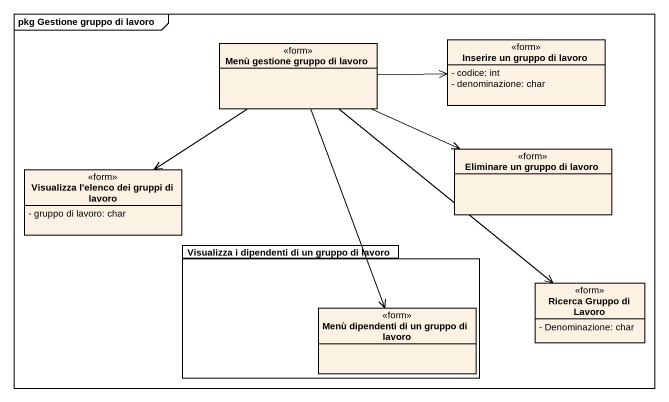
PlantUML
@startuml
mainframe pkg Gestione gruppo di lavoro
hide circle
hide empty members
skinparam classAttributeIconSize 0
class "Menù gestione gruppo di lavoro" as Menù_gestione_gruppo_di <<form>>
class "Inserire un gruppo di lavoro" as Inserire_un_gruppo_di_lavoro <<form>> {
  - codice: int
  - denominazione: char
}
class "Visualizza l'elenco dei gruppi di lavoro" as Visualizza_l_elenco_dei <<form>> {
  - gruppo di lavoro: char
}
class "Eliminare un gruppo di lavoro" as Eliminare_un_gruppo_di <<form>>
package "Visualizza i dipendenti di un gruppo di lavoro" as Visualizza_i_dipendenti_di {
  class "Menù dipendenti di un gruppo di lavoro" as Menù_dipendenti_di_un <<form>>
}
class "Ricerca Gruppo di Lavoro" as Ricerca_Gruppo_di_Lavoro <<form>> {
  - Denominazione: char
}
Menù_gestione_gruppo_di -right-> Inserire_un_gruppo_di_lavoro
Menù_gestione_gruppo_di --> Visualizza_l_elenco_dei
Menù_gestione_gruppo_di -right-> Eliminare_un_gruppo_di
Menù_gestione_gruppo_di --> Ricerca_Gruppo_di_Lavoro
Menù_gestione_gruppo_di --> Menù_dipendenti_di_un
@enduml
